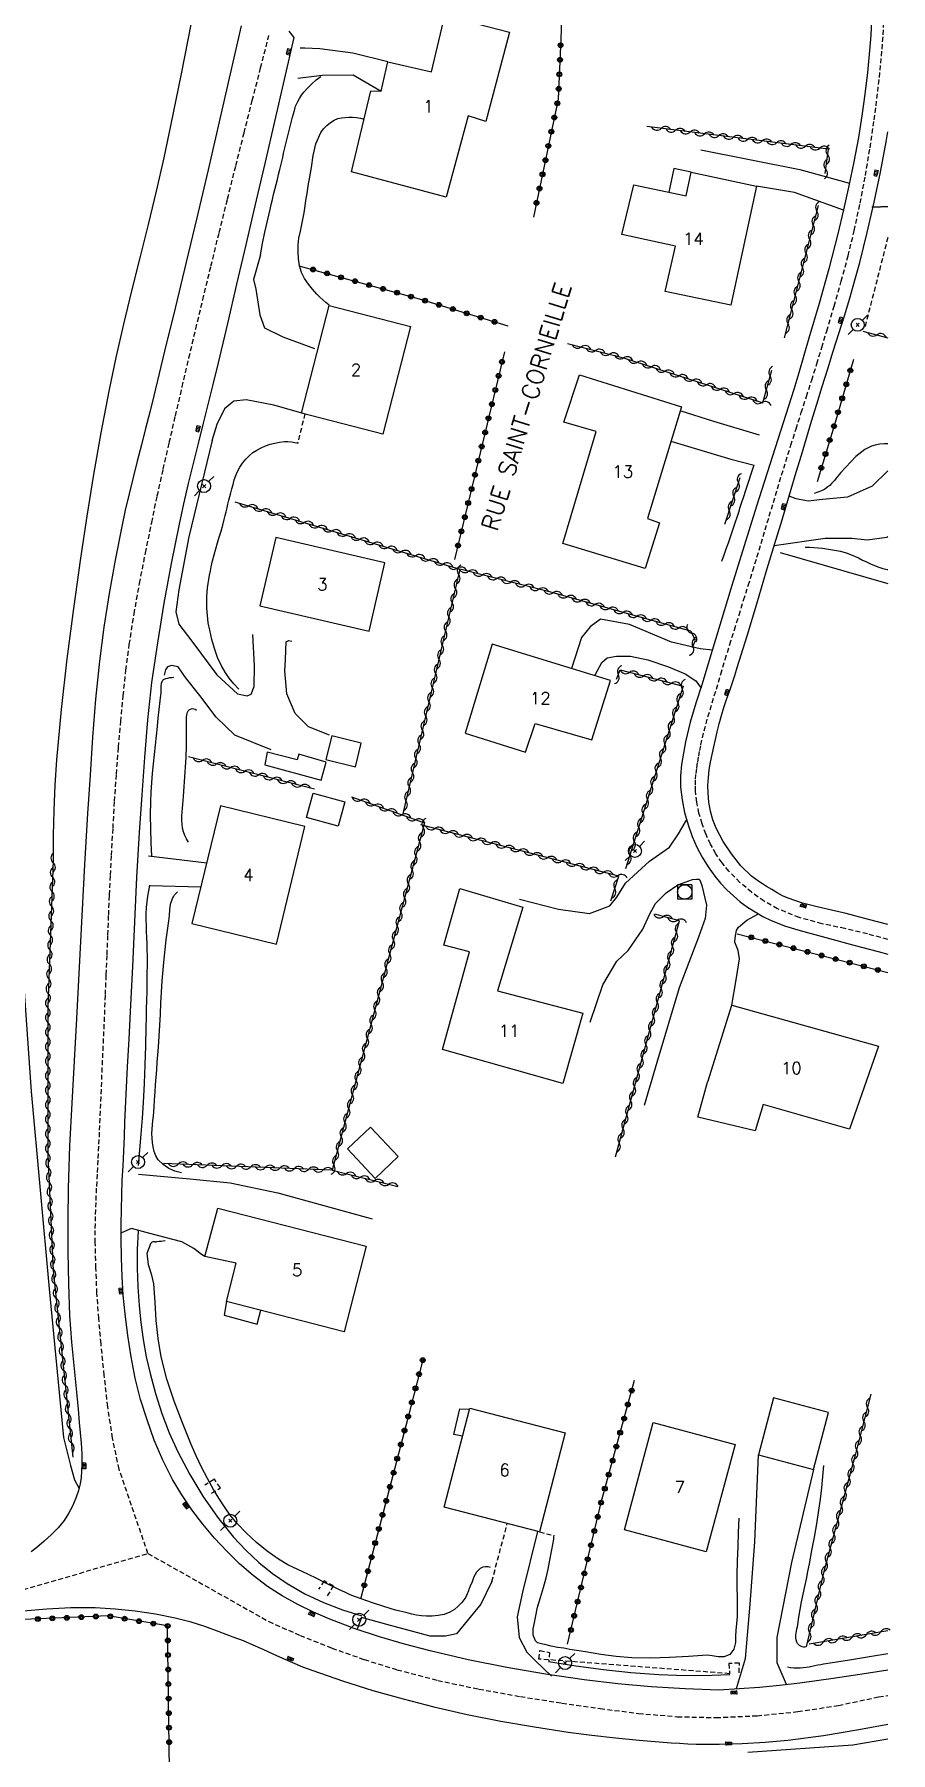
# Model space of a CAD drawing. Header units: millimetres. Extents: x 175000 to 176000, y 162999 to 164000.
# Drawn here: x 175911.9 to 176000.3, y 163711.5 to 163888.9 of the extents above; entities that cross this region are included whole.
import ezdxf
from ezdxf.enums import TextEntityAlignment as Align

# ---------------------------------------------------------------- set-up
doc = ezdxf.new("R2010")
doc.units = ezdxf.units.MM
doc.linetypes.add('DASHED', pattern=[0.75, 0.5, -0.25])
doc.layers.get('0').update_dxf_attribs({"linetype": 'CONTINUOUS'})
for name, color, linetype in [('W0001', 6, 'DASHED'), ('W0008', 7, 'CONTINUOUS'), ('W0014', 7, 'CONTINUOUS'), ('W0017', 7, 'CONTINUOUS'), ('W0071', 7, 'CONTINUOUS'), ('W0101', 7, 'CONTINUOUS'), ('W0104', 1, 'CONTINUOUS'), ('W0112', 1, 'DASHED'), ('W0211', 2, 'CONTINUOUS'), ('W0214', 2, 'CONTINUOUS'), ('W0310', 3, 'CONTINUOUS'), ('W0323', 7, 'CONTINUOUS'), ('W0330', 7, 'CONTINUOUS'), ('W0401', 7, 'CONTINUOUS'), ('W0420', 7, 'CONTINUOUS'), ('W0473', 7, 'CONTINUOUS'), ('W0989', 7, 'CONTINUOUS'), ('W0991', 7, 'CONTINUOUS')]:
    doc.layers.add(name, color=color, linetype=linetype)
doc.styles.get("Standard").update_dxf_attribs({"font": 'romans.shx', "width": 0.85})

# ---------------------------------------------------------------- blocks, each defined once
blk = doc.blocks.new('T401')
for p, q in [((-0.3, 0.3), (0, 0.3)), ((-0.3, -0.25), (-0.3, 0.3)), ((-0.3, 0.15), (0, 0.15)), ((-0.3, 0), (0, 0)), ((0, 0.3), (0, -0.25)), ((-0.3, -0.15), (0, -0.15)), ((-0.3, -0.25), (-0.3, -0.3)), ((-0.3, -0.3), (0, -0.3)), ((0, -0.3), (0, -0.25))]:
    blk.add_line(p, q)
blk = doc.blocks.new('T473')
for p, q in [((-0.166667, 0.166667), (0.166667, -0.166667)), ((-0.166667, -0.166667), (0.166667, 0.166667)), ((0.500001, 0.500001), (1.000002, 1.000002)), ((-1.000002, -1.000002), (-0.500001, -0.500001))]:
    blk.add_line(p, q)
blk.add_ellipse((0, 0), major_axis=(0.471405, 0.471405), ratio=1, start_param=5.4977871438, end_param=11.780972451)
blk = doc.blocks.new('T420')
for p, q in [((0.75, 0.75), (-0.75, 0.75)), ((-0.75, 0.75), (-0.75, -0.75)), ((0.75, 0.75), (0.75, -0.75)), ((0.75, -0.75), (-0.75, -0.75))]:
    blk.add_line(p, q)
blk.add_ellipse((0, 0), major_axis=(-0.53, 0.53), ratio=1, start_param=3.926991, end_param=10.210176)
blk = doc.blocks.new('t323o')
at = {"color": 0, "linetype": 'Continuous'}
for radius in [0.25, 0.15]:
    blk.add_circle((0, 0), radius, dxfattribs=at)
blk = doc.blocks.new('t310o')
at = {"color": 0, "linetype": 'Continuous'}
for centre, start, end in [((-0.5, 0.38), 216.8699, 323.1304), ((0.5, -0.37), 36.8699, 143.1303)]:
    blk.add_arc(centre, 0.625, start, end, dxfattribs=at)

msp = doc.modelspace()

# ---------------------------------------------------------------- linework, layer by layer
at = {"layer": 'W0001'}
for points in [[(176000, 163795.46), (175999.27, 163795.65), (175997.89, 163796.02), (175995.57, 163796.58), (175993.21, 163797.08), (175990.86, 163797.71), (175988.62, 163798.62), (175987.23, 163799.4), (175985.93, 163800.32), (175984.72, 163801.35), (175983.6, 163802.49), (175982.88, 163803.36), (175982.25, 163804.29), (175981.7, 163805.28), (175981.23, 163806.3), (175980.82, 163807.38), (175980.5, 163808.49), (175980.27, 163809.63), (175980.15, 163810.78), (175980.13, 163811.39), (175980.15, 163811.99), (175980.2, 163812.59), (175980.28, 163813.18), (175980.37, 163813.77), (175980.48, 163814.36), (175980.59, 163814.95), (175980.7, 163815.53), (175981.03, 163816.99), (175981.43, 163818.44), (175981.87, 163819.87), (175982.3, 163821.3), (175982.75, 163822.83), (175983.21, 163824.36), (175983.68, 163825.89), (175984.16, 163827.42), (175984.64, 163828.94), (175985.11, 163830.47), (175985.59, 163831.99), (175986.06, 163833.52), (175986.49, 163834.93), (175986.91, 163836.33), (175987.34, 163837.74), (175987.76, 163839.15), (175988.18, 163840.56), (175988.61, 163841.97), (175989.03, 163843.37), (175989.47, 163844.78), (175989.99, 163846.46), (175990.52, 163848.15), (175991.06, 163849.83), (175991.6, 163851.51), (175992.14, 163853.19), (175992.67, 163854.87), (175993.19, 163856.56), (175993.69, 163858.25), (175994.45, 163860.82), (175995.19, 163863.4), (175995.9, 163866), (175996.54, 163868.61), (175997.14, 163871.45), (175997.69, 163874.3), (175998.16, 163877.17), (175998.58, 163880.05), (175998.78, 163881.5), (175998.96, 163882.97), (175999.13, 163884.43), (175999.28, 163885.89), (175999.41, 163887.36), (175999.52, 163888.83), (175999.6, 163890.3)], [(175923.61, 163732.08), (175920.62, 163740.78), (175919.95, 163743.99), (175919.46, 163747.23), (175919.09, 163750.48), (175918.76, 163753.73), (175918.52, 163756.33), (175918.34, 163758.94), (175918.23, 163761.55), (175918.17, 163764.17), (175918.17, 163765.62), (175918.2, 163767.07), (175918.25, 163768.52), (175918.32, 163769.97), (175918.4, 163771.41), (175918.48, 163772.86), (175918.55, 163774.31), (175918.62, 163775.76), (175918.68, 163777.25), (175918.74, 163778.74), (175918.81, 163780.24), (175918.87, 163781.73), (175918.94, 163783.22), (175919, 163784.72), (175919.07, 163786.21), (175919.14, 163787.7), (175919.22, 163789.76), (175919.3, 163791.81), (175919.39, 163793.87), (175919.47, 163795.92), (175919.55, 163797.98), (175919.64, 163800.03), (175919.74, 163802.09), (175919.84, 163804.14), (175920, 163806.93), (175920.16, 163809.72), (175920.35, 163812.51), (175920.57, 163815.3), (175920.8, 163817.95), (175921.05, 163820.6), (175921.33, 163823.25), (175921.68, 163825.89), (175922.17, 163829.05), (175922.74, 163832.2), (175923.35, 163835.34), (175923.99, 163838.48), (175924.57, 163841.24), (175925.18, 163843.99), (175925.81, 163846.74), (175926.44, 163849.49), (175927.14, 163852.49), (175927.84, 163855.49), (175928.55, 163858.49), (175929.27, 163861.48), (175930.11, 163864.95), (175930.96, 163868.42), (175931.82, 163871.88), (175932.68, 163875.34), (175933.53, 163878.7), (175934.38, 163882.05), (175935.24, 163885.41), (175936.1, 163888.76)], [(175910.04, 163728.15), (175923.61, 163732.08)], [(175923.61, 163732.08), (175936.07, 163725.06), (175939.31, 163723.62), (175942.6, 163722.31), (175945.94, 163721.13), (175949.32, 163720.08), (175953.53, 163718.98), (175957.78, 163718.08), (175962.06, 163717.31), (175966.35, 163716.64), (175970.3, 163716.07), (175974.26, 163715.57), (175978.26, 163715.23), (175982.26, 163715.14), (175986.5, 163715.33), (175990.71, 163715.75), (175994.9, 163716.39), (175999.05, 163717.27), (176000, 163717.41)]]:
    msp.add_lwpolyline(points, dxfattribs=at)
at = {"layer": 'W0008'}
for points in [[(175933.22, 163889.77), (175932.09, 163884.81), (175930.96, 163879.85), (175929.81, 163874.9), (175928.64, 163869.95), (175927.55, 163865.35), (175926.44, 163860.75), (175925.32, 163856.16), (175924.2, 163851.56), (175923.79, 163849.88), (175923.36, 163848.19), (175922.93, 163846.51), (175922.49, 163844.83), (175922.07, 163843.15), (175921.66, 163841.46), (175921.27, 163839.77), (175920.9, 163838.08), (175920.22, 163834.62), (175919.6, 163831.15), (175919.06, 163827.68), (175918.59, 163824.18), (175918.18, 163820.26), (175917.88, 163816.33), (175917.63, 163812.4), (175917.38, 163808.47), (175917.06, 163803.18), (175916.78, 163797.89), (175916.51, 163792.6), (175916.24, 163787.31), (175916, 163782.93), (175915.74, 163778.55), (175915.52, 163774.17), (175915.38, 163769.78), (175915.34, 163766.5), (175915.34, 163763.21), (175915.4, 163759.92), (175915.52, 163756.64), (175915.61, 163755.26), (175915.72, 163753.88), (175915.84, 163752.5), (175915.98, 163751.12), (175916.13, 163749.75), (175916.27, 163748.37), (175916.4, 163746.99), (175916.52, 163745.61), (175916.61, 163744.53), (175916.71, 163743.45), (175916.78, 163742.37), (175916.79, 163741.28), (175916.76, 163740.6), (175916.71, 163739.92), (175916.61, 163739.25), (175916.45, 163738.59), (175916.17, 163737.77), (175915.82, 163736.97), (175915.41, 163736.21), (175914.94, 163735.48), (175914.32, 163734.71), (175913.62, 163734), (175912.89, 163733.35), (175912.14, 163732.71), (175911.55, 163732.25)], [(175998.3, 163890.41), (175998.24, 163888.8), (175998.12, 163887.2), (175997.91, 163884.94), (175997.64, 163882.7), (175997.32, 163880.46), (175996.96, 163878.23), (175996.5, 163875.72), (175995.98, 163873.23), (175995.42, 163870.75), (175994.83, 163868.28), (175993.9, 163864.68), (175992.9, 163861.09), (175991.86, 163857.51), (175990.8, 163853.94), (175990.28, 163852.21), (175989.74, 163850.49), (175989.19, 163848.77), (175988.64, 163847.05), (175988.08, 163845.33), (175987.53, 163843.61), (175986.98, 163841.89), (175986.44, 163840.17), (175985.17, 163836.08), (175983.91, 163832), (175982.67, 163827.9), (175981.43, 163823.81), (175980.82, 163821.83), (175980.19, 163819.86), (175979.6, 163817.87), (175979.12, 163815.85), (175978.9, 163814.7), (175978.71, 163813.53), (175978.6, 163812.35), (175978.61, 163811.17), (175978.75, 163809.86), (175979.01, 163808.57), (175979.37, 163807.3), (175979.81, 163806.07), (175980.28, 163804.99), (175980.83, 163803.94), (175981.45, 163802.94), (175982.14, 163801.99), (175982.73, 163801.26), (175983.37, 163800.59), (175984.05, 163799.95), (175984.77, 163799.35), (175985.52, 163798.8), (175986.3, 163798.29), (175987.11, 163797.82), (175987.95, 163797.42), (175989.42, 163796.84), (175990.94, 163796.38), (175992.47, 163795.98), (175993.99, 163795.57), (175996.48, 163794.87), (175998.99, 163794.2), (176000, 163793.94)], [(175982.55, 163717.98), (175979.07, 163718.1), (175975.58, 163718.31), (175972.11, 163718.62), (175968.64, 163719.03), (175964.64, 163719.61), (175960.65, 163720.3), (175956.68, 163721.1), (175952.75, 163722.03), (175950.11, 163722.72), (175947.5, 163723.48), (175944.91, 163724.33), (175942.37, 163725.31), (175940.71, 163726.03), (175939.07, 163726.82), (175937.48, 163727.69), (175935.95, 163728.67), (175934.47, 163729.79), (175933.07, 163731.01), (175931.75, 163732.3), (175930.49, 163733.66), (175929.28, 163735.09), (175928.14, 163736.57), (175927.09, 163738.12), (175926.13, 163739.73), (175925.13, 163741.72), (175924.26, 163743.77), (175923.51, 163745.86), (175922.85, 163747.98), (175922.29, 163750.16), (175921.86, 163752.36), (175921.52, 163754.58), (175921.24, 163756.8), (175921.06, 163758.74), (175920.94, 163760.67), (175920.87, 163762.61), (175920.84, 163764.55), (175920.84, 163766.06), (175920.86, 163767.57), (175920.91, 163769.08), (175920.96, 163770.59), (175921.03, 163772.09), (175921.1, 163773.6), (175921.17, 163775.11), (175921.23, 163776.61), (175921.36, 163779.47), (175921.51, 163782.32), (175921.66, 163785.18), (175921.81, 163788.03), (175922.03, 163792.65), (175922.24, 163797.27), (175922.47, 163801.89), (175922.75, 163806.5), (175923, 163810.37), (175923.27, 163814.24), (175923.59, 163818.11), (175924.02, 163821.96), (175924.61, 163826.08), (175925.29, 163830.17), (175926.05, 163834.25), (175926.87, 163838.33), (175927.32, 163840.42), (175927.8, 163842.51), (175928.3, 163844.59), (175928.82, 163846.66), (175929.34, 163848.74), (175929.87, 163850.82), (175930.39, 163852.89), (175930.89, 163854.97), (175931.85, 163859.03), (175932.8, 163863.08), (175933.75, 163867.14), (175934.69, 163871.19), (175935.7, 163875.53), (175936.71, 163879.87), (175937.72, 163884.22), (175938.72, 163888.56)], [(175985.93, 163801.98), (175984.84, 163803.07), (175983.86, 163804.28), (175983.01, 163805.57), (175982.29, 163806.94), (175981.94, 163807.81), (175981.69, 163808.71), (175981.52, 163809.63), (175981.44, 163810.55), (175981.43, 163811.36), (175981.48, 163812.16), (175981.57, 163812.96), (175981.7, 163813.76), (175981.85, 163814.54), (175982.02, 163815.32), (175982.2, 163816.1), (175982.38, 163816.87), (175982.59, 163817.72), (175982.83, 163818.56), (175983.08, 163819.39), (175983.36, 163820.22), (175983.64, 163821.04), (175983.92, 163821.87), (175984.19, 163822.69), (175984.46, 163823.52), (175985.46, 163826.81), (175986.46, 163830.1), (175987.45, 163833.39), (175988.45, 163836.68), (175988.98, 163838.43), (175989.5, 163840.18), (175990.03, 163841.93), (175990.55, 163843.69), (175991.08, 163845.44), (175991.61, 163847.19), (175992.13, 163848.94), (175992.66, 163850.69), (175993.22, 163852.52), (175993.79, 163854.35), (175994.37, 163856.17), (175994.95, 163858), (175995.52, 163859.82), (175996.07, 163861.66), (175996.6, 163863.5), (175997.1, 163865.34), (175997.87, 163868.44), (175998.58, 163871.54), (175999.23, 163874.66), (175999.82, 163877.79)], [(176000, 163796.99), (175997.99, 163797.51), (175995.7, 163798.12), (175994.2, 163798.48), (175992.69, 163798.82), (175991.18, 163799.21), (175989.71, 163799.71), (175989.12, 163799.97), (175988.56, 163800.27), (175988.01, 163800.6), (175987.46, 163800.93), (175987.07, 163801.18), (175986.68, 163801.43), (175986.3, 163801.7), (175985.93, 163801.98)], [(175910.71, 163726.16), (175913.18, 163726.36), (175915.66, 163726.5), (175918.14, 163726.49), (175920.22, 163726.38), (175922.3, 163726.17), (175924.37, 163725.86), (175926.41, 163725.45), (175927.94, 163725.06), (175929.43, 163724.58), (175930.91, 163724.04), (175932.38, 163723.49), (175933.42, 163723.08), (175934.45, 163722.65), (175935.48, 163722.19), (175936.49, 163721.73), (175937.51, 163721.27), (175938.54, 163720.82), (175939.57, 163720.39), (175940.62, 163720), (175943.7, 163718.93), (175946.82, 163717.95), (175949.95, 163717.06), (175953.11, 163716.24), (175956.56, 163715.46), (175960.03, 163714.78), (175963.52, 163714.18), (175967.01, 163713.64), (175969.45, 163713.32), (175971.89, 163713.05), (175974.34, 163712.82), (175976.79, 163712.61), (175977.64, 163712.55), (175978.49, 163712.49), (175979.35, 163712.44), (175980.2, 163712.4)], [(176000, 163720.05), (175997.8, 163719.69), (175994.36, 163719.16), (175990.91, 163718.7), (175988.83, 163718.46), (175986.74, 163718.26), (175984.65, 163718.1), (175982.55, 163717.98)], [(175980.2, 163712.4), (175982.58, 163712.4), (175984.95, 163712.47), (175987.32, 163712.61), (175989.68, 163712.82), (175993.35, 163713.29), (175997, 163713.9), (176000, 163714.46)]]:
    msp.add_lwpolyline(points, dxfattribs=at)
at = {"layer": 'W0014'}
for points in [[(175999.82, 163877.79), (176000, 163878.8)], [(176000, 163871.09), (175999.87, 163871.09), (175999.69, 163871.09), (175999.63, 163871.09), (175999.57, 163871.09), (175999.51, 163871.08), (175999.45, 163871.08), (175999.39, 163871.07), (175999.34, 163871.06), (175999.28, 163871.06), (175999.22, 163871.05), (175999, 163871.04), (175998.78, 163871.04), (175998.56, 163871.03), (175998.34, 163871.03)], [(175986.18, 163844.42), (175985.9, 163843.57), (175985.62, 163842.73), (175985.34, 163841.89), (175985.07, 163841.05), (175984.9, 163840.54), (175984.73, 163840.04), (175984.57, 163839.53), (175984.4, 163839.02), (175984.24, 163838.51), (175984.07, 163838), (175983.9, 163837.5), (175983.73, 163836.99), (175983.51, 163836.36), (175983.29, 163835.73), (175983.06, 163835.11), (175982.83, 163834.48)]]:
    msp.add_lwpolyline(points, dxfattribs=at)
at = {"layer": 'W0017'}
for points in [[(175939.08, 163884.35), (175941.58, 163884.66), (175944.8, 163884.7), (175947.67, 163883.01), (175948.37, 163886.04), (175944.77, 163886.93), (175941.36, 163887.39), (175939.81, 163887.45), (175939.33, 163887.44)], [(175980.7, 163876.95), (175990.91, 163874.91), (175996.05, 163873.53)], [(175995.43, 163870.73), (175990.37, 163872.54), (175986.43, 163873.2)], [(175935.22, 163866.12), (175934.52, 163863.56), (175934.75, 163862.57), (175935.17, 163859.94), (175935.64, 163858.6), (175937.52, 163857.64), (175940.81, 163856.46)], [(175939.63, 163849.74), (175936.59, 163850.6), (175933.75, 163851.16), (175932.48, 163851.01), (175931.52, 163850.24), (175930.72, 163848.59), (175930.2, 163846.93)], [(175986.75, 163847.5), (175982.05, 163848.9), (175978.56, 163850.03)], [(175930.23, 163846.94), (175927.82, 163837.02), (175926.8, 163831.55), (175926.49, 163829.27), (175926.81, 163827.99), (175928.15, 163826.25), (175930.71, 163822.76), (175932.86, 163820.8), (175933.85, 163820.61), (175934.25, 163820.76), (175934.56, 163821.55), (175934.59, 163823.71), (175934.44, 163826.94)], [(175977.61, 163846.88), (175983.78, 163845.03), (175986.2, 163844.4)], [(176000, 163843.81), (175998.4, 163842.24), (175995.82, 163841.11), (175993.26, 163840.85), (175991.78, 163840.69), (175990.53, 163840.93), (175989.81, 163841.22)], [(175988.28, 163836.11), (175993.52, 163836.87), (175996.29, 163836.87), (175997.87, 163836.69), (175999.89, 163836.98), (176000, 163837.03)], [(175981.89, 163825.3), (175980.64, 163825.44), (175977.65, 163826.15), (175973.34, 163827.95), (175970.35, 163828.51), (175969.25, 163827.73), (175968.36, 163826.63), (175967.35, 163823.43)], [(175942.35, 163816.53), (175940.17, 163817.39), (175938.79, 163818.77), (175937.94, 163820.81), (175937.73, 163823.18), (175937.81, 163824.31), (175937.83, 163825.31), (175937.86, 163826.18), (175938.16, 163826.32), (175938.45, 163826.25)], [(175936.33, 163815.04), (175932.59, 163816.55), (175930.65, 163818.39), (175928.95, 163820.64), (175927.49, 163822.48), (175926.72, 163823.58), (175926.04, 163823.73), (175925.64, 163823.58), (175925.41, 163823.29), (175925.28, 163822.74)], [(175969.74, 163822.69), (175970.46, 163824.03), (175971.03, 163824.53), (175972, 163824.68), (175973.43, 163824.71), (175975.21, 163824.3), (175977.34, 163823.59), (175979.07, 163822.88), (175980.18, 163822.16), (175980.71, 163821.38)], [(175869.73, 163808.09), (175881.51, 163807.66), (175881.9, 163816.95), (175902.07, 163818.03), (175909.41, 163804.97), (175910.35, 163802.1), (175910.4, 163796.02), (175911.54, 163779.75), (175913.41, 163759.39), (175914.89, 163744.06), (175915.61, 163741.15), (175916.01, 163739.67), (175916.5, 163738.79)], [(175961.97, 163799.61), (175965.99, 163798.58), (175969.19, 163798.15), (175971.29, 163798.94), (175972.02, 163799.82), (175972.92, 163801.27), (175975.39, 163803.52), (175977.47, 163804.99), (175978.38, 163806.37), (175979.2, 163807.77)], [(175923.65, 163804.1), (175929.67, 163803.35)], [(175923.8, 163801.04), (175929.07, 163800.88)], [(175969.27, 163786.93), (175970.58, 163790.77), (175972.01, 163793.21), (175973.19, 163794.31), (175974.72, 163796.52), (175975.44, 163798.1), (175976.01, 163799.16), (175977.1, 163800.27), (175978.32, 163801.08), (175979.82, 163801.66), (175980.24, 163801.68), (175980.49, 163801.69), (175980.58, 163801.62), (175980.81, 163801.04), (175981.28, 163798.98), (175981.14, 163797.61), (175980.46, 163795.7), (175978.45, 163790.45), (175976.14, 163782.76), (175974.85, 163778.33)], [(175983.89, 163788.67), (175984.33, 163791.29), (175984.68, 163793.44), (175984.55, 163794.31), (175984.22, 163795.18), (175984.23, 163795.62), (175984.36, 163796.38), (175984.58, 163796.74), (175985.44, 163797.44), (175986.57, 163798.07)], [(175922.62, 163771.22), (175927.94, 163770.75), (175932.09, 163770.35), (175937.03, 163769.3), (175943.76, 163767.43), (175946.77, 163766.61)], [(175929.48, 163762.74), (175929.13, 163762.94), (175928.33, 163763.55), (175927.12, 163764.23), (175923.8, 163765.11), (175921.9, 163765.63), (175920.86, 163765.17)], [(175984.38, 163718.14), (175985.31, 163721.25), (175985.8, 163726.86), (175986.26, 163733.27), (175986.63, 163742.25)], [(175992.32, 163740.74), (175990.07, 163731.14), (175988.53, 163723.41), (175988.55, 163720.84), (175989.51, 163718.58)], [(175963.83, 163734.36), (175962.28, 163728.07), (175961.74, 163725.53), (175961.95, 163723.42), (175962.72, 163721.89), (175963.57, 163721.02), (175965.28, 163719.4)], [(175959.12, 163729.2), (175957.97, 163726.85), (175955.48, 163723.79), (175954.34, 163723.55), (175952.74, 163723.55)], [(175952.73, 163723.54), (175948.28, 163724.74), (175945.64, 163725.47), (175945.22, 163724.27)]]:
    msp.add_lwpolyline(points, dxfattribs=at)
at = {"layer": 'W0071'}
msp.add_lwpolyline([(175938.72, 163888.55), (175938.17, 163889.22)], dxfattribs=at)
at = {"layer": 'W0101'}
for points in [[(175944.64, 163874.67), (175946.63, 163883.06), (175947.67, 163883.01), (175948.37, 163886.04), (175952.9, 163885.02), (175954.25, 163890.83), (175960.94, 163889.09), (175958.48, 163879.87), (175956.67, 163880.47), (175954.39, 163872.06)], [(175986.43, 163873.2), (175983.8, 163860.91), (175977.02, 163862.32), (175978.08, 163867.03), (175972.52, 163868.22), (175973.77, 163873.35), (175979.17, 163872.2), (175979.71, 163874.64)], [(175950.72, 163858.72), (175947.85, 163847.62), (175939.45, 163849.79), (175942.32, 163860.89)], [(175978.68, 163850.42), (175975.18, 163838.9), (175976.42, 163838.47), (175974.93, 163833.73), (175966.43, 163836.32), (175969.87, 163847.87), (175966.55, 163848.86), (175968.15, 163853.74)], [(175935.17, 163829.9), (175946.43, 163827.29), (175948.06, 163834.32), (175936.8, 163836.93)], [(175971.36, 163822.2), (175959.14, 163825.95), (175956.37, 163816.76), (175962.6, 163814.77), (175963.58, 163817.75), (175969.43, 163816.05)], [(175931.09, 163809.24), (175928.15, 163797.09), (175936.87, 163794.98), (175939.81, 163807.13)], [(175962.3, 163798.78), (175959.7, 163790.15), (175968.52, 163787.85), (175966.44, 163780.57), (175954.03, 163784.08), (175956.82, 163794.17), (175954.16, 163794.87), (175955.82, 163800.73)], [(175983.89, 163788.67), (175999.03, 163784.44), (175996.04, 163775.89), (175987.14, 163778.41), (175986.3, 163775.69), (175980.4, 163777.12), (175981.39, 163780.74), (175981.4, 163780.75)], [(175943.85, 163754.95), (175931.73, 163758.1), (175932.71, 163762.04), (175929.48, 163762.74), (175930.82, 163767.73), (175946.13, 163763.79)], [(175954.2, 163736.85), (175956.84, 163747.08), (175966.67, 163744.54), (175964.02, 163734.31)], [(175972.8, 163734.53), (175975.78, 163745.59), (175984.24, 163743.31), (175981.26, 163732.25)]]:
    msp.add_lwpolyline(points, close=True, dxfattribs=at)
at = {"layer": 'W0104'}
for points in [[(175979.7, 163874.64), (175977.9, 163875.02), (175977.39, 163872.58)], [(175931.73, 163758.1), (175931.46, 163756.67), (175934.88, 163755.76), (175935.25, 163757.18)], [(175956.09, 163744.17), (175955.18, 163744.35), (175955.81, 163747), (175956.81, 163746.96)]]:
    msp.add_lwpolyline(points, dxfattribs=at)
for points in [[(175935.68, 163813.48), (175941.48, 163811.89), (175942.02, 163813.77), (175939.18, 163814.58), (175939, 163813.99), (175935.93, 163814.8)], [(175941.97, 163814.04), (175945.02, 163813.28), (175945.63, 163815.71), (175942.58, 163816.47)], [(175940.68, 163810.57), (175943.94, 163809.67), (175943.24, 163807.16), (175939.98, 163808.06)], [(175949.45, 163773.04), (175946.6, 163776.08), (175944.2, 163773.83), (175947.05, 163770.79)], [(175986.63, 163742.25), (175992.32, 163740.74), (175993.89, 163746.64), (175988.2, 163748.15)]]:
    msp.add_lwpolyline(points, close=True, dxfattribs=at)
at = {"layer": 'W0112'}
for points in [[(176000, 163867.91), (175997.64, 163858.67)], [(175939.81, 163849.7), (175939.06, 163846.68)], [(175930.18, 163738.29), (175931.08, 163738.84), (175930.47, 163739.74), (175929.48, 163739.13)], [(175959.12, 163729.2), (175960.71, 163735.16)], [(175964.02, 163734.31), (175965.48, 163733.93)], [(175942.14, 163727.7), (175942.78, 163728.73), (175941.8, 163729.24), (175941.23, 163728.39)], [(175984.65, 163719.77), (175984.68, 163720.77), (175983.6, 163720.71), (175983.66, 163719.67), (175963.97, 163721.18), (175964.07, 163722.07), (175965.07, 163721.86), (175964.99, 163720.86)]]:
    msp.add_lwpolyline(points, dxfattribs=at)
at = {"layer": 'W0211'}
for points in [[(175928.07, 163890.05), (175927.02, 163884.81), (175925.97, 163879.6), (175925.25, 163876.14), (175924.47, 163872.69), (175923.64, 163869.25), (175922.78, 163865.82), (175921.92, 163862.39), (175921.08, 163858.96), (175920.29, 163855.51), (175919.56, 163852.05), (175918.73, 163847.76), (175917.98, 163843.46), (175917.29, 163839.14), (175916.64, 163834.82), (175915.91, 163829.62), (175915.23, 163824.42), (175914.63, 163819.2), (175914.16, 163813.98), (175913.99, 163811.39), (175913.88, 163808.79), (175913.82, 163806.2), (175913.82, 163803.6)], [(175942.32, 163860.92), (175941.98, 163861.19), (175941.66, 163861.47), (175941.35, 163861.76), (175941.06, 163862.07), (175940.61, 163862.58), (175940.17, 163863.1), (175939.77, 163863.66), (175939.46, 163864.28), (175939.25, 163864.98), (175939.15, 163865.7), (175939.12, 163866.42), (175939.13, 163867.14), (175939.2, 163867.85), (175939.34, 163868.55), (175939.5, 163869.25), (175939.64, 163869.94), (175939.73, 163870.44), (175939.8, 163870.94), (175939.88, 163871.45), (175939.95, 163871.95), (175940.03, 163872.45), (175940.11, 163872.95), (175940.2, 163873.45), (175940.29, 163873.95), (175940.49, 163875.14), (175940.66, 163876.36), (175940.95, 163877.58), (175941.45, 163878.73), (175941.73, 163879.12), (175942.06, 163879.48), (175942.44, 163879.78), (175942.85, 163880.03), (175943.21, 163880.18), (175943.58, 163880.27), (175943.96, 163880.31), (175944.34, 163880.34), (175944.74, 163880.33), (175945.15, 163880.3), (175945.54, 163880.23), (175945.93, 163880.12)], [(175932.99, 163821.28), (175932.47, 163821.83), (175932, 163822.41), (175931.58, 163823.03), (175931.21, 163823.69), (175930.8, 163824.57), (175930.47, 163825.49), (175930.21, 163826.42), (175929.98, 163827.37), (175929.84, 163828.12), (175929.74, 163828.88), (175929.68, 163829.64), (175929.67, 163830.4), (175929.68, 163830.85), (175929.71, 163831.29), (175929.76, 163831.74), (175929.82, 163832.18), (175929.89, 163832.62), (175929.97, 163833.05), (175930.05, 163833.49), (175930.14, 163833.92), (175930.28, 163834.54), (175930.43, 163835.16), (175930.6, 163835.77), (175930.78, 163836.38), (175930.97, 163836.98), (175931.15, 163837.59), (175931.33, 163838.2), (175931.49, 163838.81), (175931.59, 163839.2), (175931.69, 163839.6), (175931.78, 163839.99), (175931.87, 163840.39), (175931.97, 163840.78), (175932.06, 163841.17), (175932.16, 163841.57), (175932.27, 163841.96), (175932.4, 163842.42), (175932.52, 163842.88), (175932.67, 163843.33), (175932.86, 163843.77), (175933.1, 163844.21), (175933.38, 163844.63), (175933.7, 163845.03), (175934.05, 163845.39), (175934.44, 163845.7), (175934.86, 163845.97), (175935.29, 163846.19), (175935.74, 163846.39), (175936.22, 163846.56), (175936.71, 163846.69), (175937.2, 163846.78), (175937.71, 163846.84), (175938.06, 163846.84), (175938.42, 163846.82), (175938.77, 163846.76), (175939.11, 163846.68)], [(176000, 163846.6), (175999.65, 163846.61), (175999.18, 163846.57), (175998.71, 163846.48), (175998.33, 163846.36), (175997.97, 163846.2), (175997.63, 163846.01), (175997.31, 163845.79), (175996.71, 163845.31), (175996.18, 163844.76), (175995.67, 163844.19), (175995.16, 163843.64), (175994.99, 163843.45), (175994.83, 163843.26), (175994.68, 163843.07), (175994.52, 163842.87), (175994.36, 163842.68), (175994.19, 163842.5), (175994.01, 163842.32), (175993.81, 163842.16), (175993.49, 163841.94), (175993.14, 163841.76), (175992.78, 163841.61), (175992.41, 163841.49)], [(175991.47, 163835.95), (175991.92, 163835.94), (175992.36, 163835.92), (175992.81, 163835.89), (175993.26, 163835.84), (175993.87, 163835.75), (175994.49, 163835.65), (175995.1, 163835.52), (175995.7, 163835.36), (175996.13, 163835.2), (175996.55, 163835.02), (175996.97, 163834.83), (175997.38, 163834.62), (175997.79, 163834.42), (175998.2, 163834.22), (175998.62, 163834.04), (175999.06, 163833.89), (175999.49, 163833.76), (175999.94, 163833.65), (176000, 163833.64)], [(175927.79, 163805.49), (175927.58, 163805.83), (175927.41, 163806.18), (175927.28, 163806.55), (175927.19, 163806.93), (175927.13, 163807.34), (175927.11, 163807.76), (175927.11, 163808.17), (175927.13, 163808.59), (175927.17, 163809), (175927.21, 163809.4), (175927.25, 163809.81), (175927.27, 163810.22), (175927.3, 163810.73), (175927.33, 163811.23), (175927.37, 163811.74), (175927.41, 163812.24), (175927.45, 163812.75), (175927.49, 163813.25), (175927.52, 163813.76), (175927.55, 163814.27), (175927.56, 163814.65), (175927.57, 163815.03), (175927.58, 163815.42), (175927.58, 163815.8), (175927.58, 163816.18), (175927.59, 163816.57), (175927.59, 163816.95), (175927.6, 163817.33), (175927.59, 163817.69), (175927.57, 163818.05), (175927.58, 163818.42), (175927.65, 163818.78), (175927.7, 163818.91), (175927.77, 163819.04), (175927.87, 163819.16), (175928, 163819.24), (175928.16, 163819.28), (175928.33, 163819.27), (175928.49, 163819.21), (175928.63, 163819.12)], [(175927.07, 163771.36), (175926.39, 163771.53), (175925.75, 163771.81), (175925.17, 163772.21), (175924.67, 163772.71), (175924.41, 163773.12), (175924.25, 163773.57), (175924.15, 163774.04), (175924.08, 163774.49), (175924.03, 163774.95), (175924.02, 163775.41), (175924.04, 163775.87), (175924.07, 163776.32), (175924.12, 163776.77), (175924.17, 163777.22), (175924.21, 163777.68), (175924.24, 163778.13), (175924.29, 163778.9), (175924.34, 163779.68), (175924.4, 163780.45), (175924.45, 163781.23), (175924.51, 163782), (175924.57, 163782.78), (175924.63, 163783.55), (175924.68, 163784.33), (175924.75, 163785.47), (175924.82, 163786.61), (175924.89, 163787.75), (175924.95, 163788.89), (175925.02, 163790.03), (175925.09, 163791.17), (175925.18, 163792.31), (175925.28, 163793.45), (175925.38, 163794.43), (175925.49, 163795.41), (175925.62, 163796.39), (175925.76, 163797.36), (175925.82, 163797.94), (175925.87, 163798.52), (175925.95, 163799.11), (175926.13, 163799.67), (175926.23, 163799.87), (175926.34, 163800.05), (175926.48, 163800.21), (175926.64, 163800.36)], [(175958.99, 163730.64), (175958.72, 163730.71), (175958.44, 163730.71), (175958.17, 163730.66), (175957.92, 163730.53), (175957.52, 163730.15), (175957.26, 163729.66), (175957.07, 163729.15), (175956.88, 163728.69), (175956.81, 163728.54), (175956.75, 163728.38), (175956.69, 163728.22), (175956.63, 163728.06), (175956.57, 163727.9), (175956.51, 163727.74), (175956.43, 163727.58), (175956.33, 163727.44), (175956.01, 163727.02), (175955.65, 163726.63), (175955.25, 163726.29), (175954.79, 163726.01), (175954.2, 163725.79), (175953.58, 163725.67), (175952.96, 163725.62), (175952.35, 163725.61), (175951.85, 163725.64), (175951.35, 163725.72), (175950.86, 163725.82), (175950.38, 163725.94), (175949.17, 163726.24), (175947.97, 163726.59), (175946.79, 163726.97), (175945.61, 163727.38), (175945.05, 163727.59), (175944.5, 163727.82), (175943.95, 163728.07), (175943.4, 163728.32), (175942.82, 163728.59), (175942.26, 163728.87), (175941.69, 163729.16), (175941.12, 163729.45), (175940.11, 163729.94), (175939.08, 163730.41), (175938.06, 163730.92), (175937.09, 163731.5), (175935.93, 163732.33), (175934.82, 163733.22), (175933.77, 163734.18), (175932.78, 163735.21), (175932.11, 163736.03), (175931.5, 163736.89), (175930.93, 163737.78), (175930.39, 163738.68), (175929.75, 163739.82), (175929.15, 163740.97), (175928.59, 163742.15), (175928.06, 163743.34), (175927.16, 163745.55), (175926.31, 163747.79), (175925.57, 163750.07), (175924.97, 163752.39), (175924.65, 163754.25), (175924.47, 163756.14), (175924.36, 163758.02), (175924.23, 163759.9), (175924.01, 163760.8), (175923.65, 163761.86), (175923.53, 163763.06), (175923.95, 163764.15), (175924.01, 163764.21), (175924.09, 163764.25), (175924.17, 163764.27), (175924.25, 163764.27), (175924.32, 163764.27), (175924.39, 163764.26), (175924.46, 163764.26), (175924.53, 163764.27), (175924.75, 163764.3), (175924.96, 163764.33), (175925.18, 163764.35), (175925.4, 163764.38)], [(175991.57, 163722.44), (175991.43, 163722.42), (175991.29, 163722.42), (175991.15, 163722.45), (175991.02, 163722.51), (175990.89, 163722.58), (175990.77, 163722.68), (175990.67, 163722.8), (175990.6, 163722.94), (175990.53, 163723.16), (175990.51, 163723.39), (175990.51, 163723.63), (175990.54, 163723.86), (175990.58, 163724.07), (175990.62, 163724.29), (175990.67, 163724.51), (175990.7, 163724.73), (175990.81, 163725.52), (175990.94, 163726.31), (175991.09, 163727.09), (175991.26, 163727.87), (175991.42, 163728.66), (175991.59, 163729.44), (175991.75, 163730.22), (175991.9, 163731), (175992.16, 163732.38), (175992.42, 163733.77), (175992.66, 163735.15), (175992.88, 163736.54), (175993.04, 163737.7), (175993.18, 163738.85), (175993.3, 163740.01), (175993.41, 163741.16)], [(175984.62, 163735.72), (175984.56, 163734.25), (175984.51, 163732.79), (175984.46, 163731.32), (175984.42, 163729.85), (175984.41, 163729.13), (175984.41, 163728.42), (175984.43, 163727.7), (175984.44, 163726.99), (175984.45, 163726.27), (175984.43, 163725.56), (175984.39, 163724.84), (175984.32, 163724.12), (175984.28, 163723.54), (175984.26, 163722.89), (175984.09, 163722.21), (175983.68, 163721.66), (175983.11, 163721.41), (175982.47, 163721.4), (175981.88, 163721.51), (175981.36, 163721.57), (175979.42, 163721.46), (175977.47, 163721.34), (175975.52, 163721.26), (175973.56, 163721.29), (175971.95, 163721.43), (175970.36, 163721.65), (175968.77, 163721.91), (175967.18, 163722.18), (175966.53, 163722.29), (175965.88, 163722.39), (175965.24, 163722.52), (175964.6, 163722.68), (175964.37, 163722.73), (175964.1, 163722.77), (175963.84, 163722.87), (175963.63, 163723.05), (175963.39, 163723.66), (175963.39, 163724.31), (175963.51, 163724.92), (175963.62, 163725.47), (175963.82, 163726.52), (175964.13, 163727.54), (175964.45, 163728.56), (175964.73, 163729.58), (175964.93, 163730.47), (175965.1, 163731.38), (175965.27, 163732.28), (175965.43, 163733.18), (175965.47, 163733.38), (175965.5, 163733.57), (175965.53, 163733.77), (175965.56, 163733.97)]]:
    msp.add_lwpolyline(points, dxfattribs=at)
at = {"layer": 'W0214'}
for points in [[(175935.22, 163866.12), (175935.45, 163867.3), (175935.69, 163868.47), (175935.95, 163869.64), (175936.21, 163870.81), (175936.33, 163871.33), (175936.45, 163871.84), (175936.58, 163872.35), (175936.71, 163872.87), (175936.84, 163873.38), (175936.97, 163873.9), (175937.1, 163874.41), (175937.22, 163874.92), (175937.32, 163875.34), (175937.42, 163875.76), (175937.52, 163876.18), (175937.61, 163876.6), (175937.71, 163877.01), (175937.81, 163877.43), (175937.91, 163877.85), (175938.01, 163878.27), (175938.18, 163878.96), (175938.36, 163879.65), (175938.54, 163880.33), (175938.73, 163881.02), (175938.77, 163881.16), (175938.8, 163881.31), (175938.84, 163881.45), (175938.9, 163881.59), (175939.07, 163881.94), (175939.26, 163882.27), (175939.47, 163882.59), (175939.71, 163882.9), (175940.1, 163883.35), (175940.53, 163883.77), (175940.99, 163884.17), (175941.46, 163884.53)], [(175924.02, 163804.05), (175923.93, 163805.46), (175923.89, 163806.87), (175923.88, 163808.28), (175923.91, 163809.7), (175923.95, 163810.67), (175924.02, 163811.64), (175924.09, 163812.6), (175924.18, 163813.57), (175924.28, 163814.54), (175924.38, 163815.5), (175924.48, 163816.47), (175924.58, 163817.43), (175924.67, 163818.31), (175924.76, 163819.19), (175924.87, 163820.07), (175924.97, 163820.95), (175924.98, 163821.25), (175924.97, 163821.58), (175925.01, 163821.91), (175925.14, 163822.21), (175925.2, 163822.28), (175925.28, 163822.32), (175925.37, 163822.36), (175925.45, 163822.38), (175925.65, 163822.44), (175925.85, 163822.49), (175926.06, 163822.51), (175926.27, 163822.52)], [(175922.62, 163772.13), (175922.78, 163773.75), (175922.92, 163775.37), (175923.05, 163777), (175923.15, 163778.62), (175923.25, 163780.58), (175923.32, 163782.53), (175923.37, 163784.48), (175923.42, 163786.43), (175923.45, 163787.35), (175923.47, 163788.26), (175923.49, 163789.18), (175923.51, 163790.1), (175923.53, 163791.01), (175923.54, 163791.93), (175923.55, 163792.84), (175923.55, 163793.76), (175923.54, 163794.38), (175923.52, 163795.01), (175923.49, 163795.64), (175923.46, 163796.26), (175923.44, 163796.89), (175923.43, 163797.52), (175923.43, 163798.14), (175923.46, 163798.77), (175923.51, 163799.35), (175923.58, 163799.92), (175923.68, 163800.48), (175923.8, 163801.05)], [(175922.58, 163765.39), (175922.5, 163763.47), (175922.49, 163761.54), (175922.55, 163759.61), (175922.69, 163757.69), (175922.87, 163755.92), (175923.11, 163754.15), (175923.42, 163752.39), (175923.82, 163750.65), (175924.39, 163748.58), (175925.05, 163746.54), (175925.81, 163744.52), (175926.7, 163742.56), (175927.93, 163740.24), (175929.28, 163737.98), (175930.78, 163735.81), (175932.44, 163733.76), (175933.7, 163732.41), (175935.04, 163731.16), (175936.47, 163730.01), (175937.99, 163728.97), (175939.82, 163727.92), (175941.72, 163727.01), (175943.68, 163726.25), (175945.69, 163725.64)], [(175964.95, 163720.94), (175967.78, 163720.47), (175970.63, 163720.09), (175973.48, 163719.8), (175976.34, 163719.59), (175978.18, 163719.51), (175980.02, 163719.49), (175981.86, 163719.52), (175983.69, 163719.6)], [(175989.63, 163720.37), (175989.96, 163720.32), (175990.29, 163720.29), (175990.62, 163720.28), (175990.95, 163720.29), (175991.26, 163720.31), (175991.57, 163720.35), (175991.87, 163720.39), (175992.17, 163720.45), (175992.47, 163720.51), (175992.77, 163720.57), (175993.07, 163720.63), (175993.37, 163720.68), (175995.84, 163721.08), (175998.31, 163721.47), (176000, 163721.74)]]:
    msp.add_lwpolyline(points, dxfattribs=at)
at = {"layer": 'W0310'}
for points in [[(175993.52, 163874.5), (175993.88, 163877.02), (175975.11, 163879.35)], [(175989.33, 163857.54), (175992.83, 163871.22)], [(175997.42, 163858.25), (176000, 163857.56)], [(175966.91, 163856.98), (175972.72, 163855.5), (175987.09, 163850.83), (175988.01, 163854.2)], [(175983.17, 163838.31), (175984.75, 163843.15)], [(175932.56, 163840.64), (175955.82, 163833.69)], [(175979.83, 163825.59), (175980.14, 163826.36), (175979.67, 163827.28), (175973.43, 163829.01), (175965.21, 163831.3), (175955.82, 163833.69), (175949.9, 163808.29)], [(175971.98, 163822.33), (175972.37, 163823.27), (175978.86, 163821.6), (175972.92, 163802.73)], [(175940.81, 163810.96), (175927.79, 163814.32)], [(175944.63, 163810.18), (175952.16, 163807.48), (175942.64, 163771.64), (175925.22, 163772.33)], [(175971.4, 163799.44), (175972.24, 163802), (175951.79, 163807.29)], [(175913.82, 163803.6), (175913.26, 163788.52), (175913.26, 163773.24), (175913.81, 163761.3), (175915.84, 163742.01)], [(175971.87, 163773.01), (175978.5, 163797.36), (175975.93, 163798.05)], [(175942.64, 163771.64), (175949.42, 163769.94)], [(175998.26, 163748.51), (175996.66, 163742.35), (175993.39, 163730.23), (175991.58, 163722.44)], [(176000, 163724.1), (175991.87, 163722.7)]]:
    msp.add_lwpolyline(points, dxfattribs=at)
at = {"layer": 'W0323'}
for points in [[(175966.69, 163900.98), (175966.24, 163888.43), (175965.97, 163882.2), (175963.41, 163870.02)], [(175939.2, 163864.99), (175951.6, 163861.58), (175960.76, 163858.79)], [(175960.41, 163856.1), (175955.27, 163834.66)], [(175996.46, 163855.3), (175994.55, 163848.81), (175992.7, 163842.69)], [(175984.44, 163796.05), (176000, 163792.04)], [(175951.99, 163752.07), (175950.43, 163746.04), (175945.56, 163727.35)], [(175966.93, 163722.72), (175970.43, 163737.47), (175973.86, 163749.97)], [(175926.05, 163696.01), (175925.8, 163712.15), (175925.64, 163724.6), (175919.51, 163725.63), (175909.16, 163725.18), (175897.34, 163724.14), (175878.06, 163722.65), (175852.4, 163719.72), (175837.7, 163718.4), (175823.08, 163716.87), (175825.23, 163698.46), (175826.61, 163689.67)]]:
    msp.add_lwpolyline(points, dxfattribs=at)
at = {"layer": 'W0330'}
for points in [[(175988.87, 163835.38), (176000, 163832.19)], [(175985.53, 163711.57), (175996.38, 163712.32), (176000, 163712.96)]]:
    msp.add_lwpolyline(points, dxfattribs=at)

# ---------------------------------------------------------------- block references
at = {"layer": 'W0310'}
for p, rotation in [((175976.6, 163879.17), 172.9287779835654), ((175978.09, 163878.98), 172.9287779835654), ((175979.58, 163878.8), 172.9287779835654), ((175981.06, 163878.61), 172.9287779835654), ((175982.55, 163878.43), 172.9287779835654), ((175984.04, 163878.24), 172.9287779835654), ((175985.53, 163878.06), 172.9287779835654), ((175987.02, 163877.88), 172.9287779835654), ((175988.51, 163877.69), 172.9287779835654), ((175990, 163877.51), 172.9287779835654), ((175991.48, 163877.32), 172.9287779835654), ((175992.97, 163877.14), 172.9287779835654), ((175993.8, 163876.44), 81.96848050720435), ((175993.59, 163874.96), 81.96848050720435), ((175992.68, 163870.62), 75.66355978844156), ((175992.31, 163869.17), 75.66355978844156), ((175991.93, 163867.71), 75.66355978844156), ((175991.56, 163866.26), 75.66355978844156), ((175991.19, 163864.81), 75.66355978844156), ((175990.45, 163861.9), 75.66355978844156), ((175990.82, 163863.35), 75.66355978844156), ((175990.08, 163860.45), 75.66355978844156), ((175989.71, 163858.99), 75.66355978844156), ((175998.87, 163857.86), 344.8836052045443), ((175968.36, 163856.61), 345.6987338915737), ((175969.82, 163856.24), 345.6987338915737), ((175971.27, 163855.87), 345.6987338915737), ((175972.72, 163855.49), 341.9965593496897), ((175974.15, 163855.03), 341.9965593496897), ((175975.58, 163854.57), 341.9965593496897), ((175977, 163854.1), 341.9965593496897), ((175978.43, 163853.64), 341.9965593496897), ((175987.85, 163853.62), 74.80377582747141), ((175979.86, 163853.18), 341.9965593496897), ((175981.28, 163852.71), 341.9965593496897), ((175982.71, 163852.25), 341.9965593496897), ((175984.14, 163851.79), 341.9965593496897), ((175987.46, 163852.17), 74.80377582747141), ((175985.56, 163851.32), 341.9965593496897), ((175986.99, 163850.86), 341.9965593496897), ((175984.57, 163842.58), 71.88473912761738), ((175984.1, 163841.16), 71.88473912761738), ((175934, 163840.21), 343.3452877953363), ((175935.44, 163839.78), 343.3452877953363), ((175936.88, 163839.35), 343.3452877953363), ((175983.63, 163839.73), 71.88473912761738), ((175938.31, 163838.92), 343.3452877953363), ((175939.75, 163838.49), 343.3452877953363), ((175941.19, 163838.06), 343.3452877953363), ((175942.62, 163837.63), 343.3452877953363), ((175944.06, 163837.2), 343.3452877953363), ((175945.5, 163836.77), 343.3452877953363), ((175946.93, 163836.34), 343.3452877953363), ((175948.37, 163835.92), 343.3452877953363), ((175949.81, 163835.49), 343.3452877953363), ((175951.25, 163835.06), 343.3452877953363), ((175952.68, 163834.63), 343.3452877953363), ((175954.12, 163834.2), 343.3452877953363), ((175955.56, 163833.77), 343.3452877953363), ((175955.35, 163831.66), 256.8649078536018), ((175955.69, 163833.12), 256.8649078536018), ((175956.72, 163833.46), 165.7615217871545), ((175958.17, 163833.09), 165.7615217871545), ((175959.63, 163832.72), 165.7615217871545), ((175961.08, 163832.35), 165.7615217871545), ((175955.01, 163830.2), 256.8649078536018), ((175962.53, 163831.98), 165.7615217871545), ((175963.99, 163831.61), 165.7615217871545), ((175965.44, 163831.24), 164.4007170871896), ((175966.88, 163830.84), 164.4007170871896), ((175968.33, 163830.43), 164.4007170871896), ((175954.67, 163828.74), 256.8649078536018), ((175969.77, 163830.03), 164.4007170871896), ((175971.22, 163829.63), 164.4007170871896), ((175972.66, 163829.22), 164.4007170871896), ((175974.11, 163828.82), 164.4934154281447), ((175975.55, 163828.42), 164.4934154281447), ((175954.33, 163827.28), 256.8649078536018), ((175977, 163828.02), 164.4934154281447), ((175978.44, 163827.62), 164.4934154281447), ((175979.77, 163827.07), 117.2329768985218), ((175953.65, 163824.36), 256.8649078536018), ((175953.99, 163825.82), 256.8649078536018), ((175979.88, 163825.71), 68.12135517960478), ((175953.31, 163822.9), 256.8649078536018), ((175972.17, 163822.78), 67.46674992031951), ((175952.96, 163821.44), 256.8649078536018), ((175973.32, 163823.02), 345.5775686864347), ((175974.77, 163822.65), 345.5775686864347), ((175976.23, 163822.28), 345.5775686864347), ((175977.68, 163821.9), 345.5775686864347), ((175978.77, 163821.33), 252.5284995895114), ((175952.62, 163819.98), 256.8649078536018), ((175978.32, 163819.9), 252.5284995895114), ((175952.28, 163818.52), 256.8649078536018), ((175977.87, 163818.47), 252.5284995895114), ((175951.6, 163815.59), 256.8649078536018), ((175951.94, 163817.06), 256.8649078536018), ((175976.97, 163815.61), 252.5284995895114), ((175977.42, 163817.04), 252.5284995895114), ((175951.26, 163814.13), 256.8649078536018), ((175976.52, 163814.17), 252.5284995895114), ((175929.24, 163813.95), 165.5442115646257), ((175930.7, 163813.57), 165.5442115646257), ((175932.15, 163813.2), 165.5442115646257), ((175933.6, 163812.82), 165.5442115646257), ((175950.92, 163812.67), 256.8649078536018), ((175976.07, 163812.74), 252.5284995895114), ((175935.05, 163812.45), 165.5442115646257), ((175936.51, 163812.07), 165.5442115646257), ((175937.96, 163811.7), 165.5442115646257), ((175939.41, 163811.33), 165.5442115646257), ((175950.58, 163811.21), 256.8649078536018), ((175975.62, 163811.31), 252.5284995895114), ((175945.59, 163809.84), 340.2951389498818), ((175947, 163809.33), 340.2951389498818), ((175950.24, 163809.75), 256.8649078536018), ((175974.72, 163808.45), 252.5284995895114), ((175975.17, 163809.88), 252.5284995895114), ((175948.41, 163808.82), 340.2951389498818), ((175949.82, 163808.32), 340.2951389498818), ((175951.23, 163807.81), 340.2951389498818), ((175952.03, 163806.98), 255.1246213492867), ((175974.27, 163807.02), 252.5284995895114), ((175951.65, 163805.53), 255.1246213492867), ((175953.25, 163806.91), 165.4873336406497), ((175954.7, 163806.54), 165.4873336406497), ((175956.15, 163806.16), 165.4873336406497), ((175957.6, 163805.78), 165.4873336406497), ((175959.05, 163805.41), 165.4873336406497), ((175973.82, 163805.59), 252.5284995895114), ((175913.81, 163803.38), 267.8808709948427), ((175951.26, 163804.08), 255.1246213492867), ((175960.51, 163805.03), 165.4873336406497), ((175961.96, 163804.66), 165.4873336406497), ((175963.41, 163804.28), 165.4873336406497), ((175964.86, 163803.9), 165.4873336406497), ((175973.37, 163804.16), 252.5284995895114), ((175913.75, 163801.88), 267.8808709948427), ((175950.88, 163802.63), 255.1246213492867), ((175966.32, 163803.53), 165.4873336406497), ((175967.77, 163803.15), 165.4873336406497), ((175969.22, 163802.78), 165.4873336406497), ((175970.67, 163802.4), 165.4873336406497), ((175972.12, 163802.03), 165.4873336406497), ((175913.7, 163800.38), 267.8808709948427), ((175950.11, 163799.74), 255.1246213492867), ((175950.49, 163801.19), 255.1246213492867), ((175971.81, 163800.68), 71.80111249977539), ((175913.64, 163798.88), 267.8808709948427), ((175949.72, 163798.29), 255.1246213492867), ((175913.59, 163797.38), 267.8808709948427), ((175949.34, 163796.84), 255.1246213492867), ((175976.8, 163797.81), 165.0561145687161), ((175978.25, 163797.43), 165.0561145687161), ((175978.18, 163796.17), 74.75368311063151), ((175913.48, 163794.38), 267.8808709948427), ((175913.53, 163795.88), 267.8808709948427), ((175948.95, 163795.39), 255.1246213492867), ((175977.78, 163794.72), 74.75368311063151), ((175913.42, 163792.89), 267.8808709948427), ((175948.18, 163792.49), 255.1246213492867), ((175948.57, 163793.94), 255.1246213492867), ((175977.39, 163793.27), 74.75368311063151), ((175913.37, 163791.39), 267.8808709948427), ((175947.8, 163791.04), 255.1246213492867), ((175977, 163791.83), 74.75368311063151), ((175913.31, 163789.89), 267.8808709948427), ((175947.41, 163789.59), 255.1246213492867), ((175976.21, 163788.93), 74.75368311063151), ((175976.6, 163790.38), 74.75368311063151), ((175913.26, 163788.39), 270.0075004291887), ((175947.03, 163788.14), 255.1246213492867), ((175975.81, 163787.48), 74.75368311063151), ((175913.26, 163786.89), 270.0075004291887), ((175913.26, 163785.39), 270.0075004291887), ((175946.64, 163786.69), 255.1246213492867), ((175975.42, 163786.04), 74.75368311063151), ((175913.26, 163783.89), 270.0075004291887), ((175945.87, 163783.79), 255.1246213492867), ((175946.26, 163785.24), 255.1246213492867), ((175975.02, 163784.59), 74.75368311063151), ((175913.26, 163782.39), 270.0075004291887), ((175945.48, 163782.34), 255.1246213492867), ((175974.63, 163783.14), 74.75368311063151), ((175913.26, 163780.89), 270.0075004291887), ((175945.1, 163780.89), 255.1246213492867), ((175973.84, 163780.25), 74.75368311063151), ((175974.23, 163781.7), 74.75368311063151), ((175913.26, 163779.39), 270.0075004291887), ((175944.71, 163779.44), 255.1246213492867), ((175973.45, 163778.8), 74.75368311063151), ((175913.26, 163777.89), 270.0075004291887), ((175943.94, 163776.54), 255.1246213492867), ((175944.33, 163777.99), 255.1246213492867), ((175973.05, 163777.35), 74.75368311063151), ((175913.26, 163776.39), 270.0075004291887), ((175913.26, 163774.89), 270.0075004291887), ((175943.56, 163775.09), 255.1246213492867), ((175972.66, 163775.91), 74.75368311063151), ((175913.26, 163773.39), 270.0075004291887), ((175943.17, 163773.64), 255.1246213492867), ((175972.26, 163774.46), 74.75368311063151), ((175913.32, 163771.89), 272.6371679333482), ((175926.72, 163772.27), 177.7415721740236), ((175928.22, 163772.21), 177.7415721740236), ((175929.72, 163772.15), 177.7415721740236), ((175931.22, 163772.09), 177.7415721740236), ((175932.72, 163772.03), 177.7415721740236), ((175934.22, 163771.98), 177.7415721740236), ((175935.72, 163771.92), 177.7415721740236), ((175942.79, 163772.19), 255.1246213492867), ((175913.39, 163770.39), 272.6371679333482), ((175937.21, 163771.86), 177.7415721740236), ((175938.71, 163771.8), 177.7415721740236), ((175940.21, 163771.74), 177.7415721740236), ((175941.71, 163771.68), 177.7415721740236), ((175944.1, 163771.28), 345.8988694925696), ((175945.55, 163770.91), 345.8988694925696), ((175947.01, 163770.55), 345.8988694925696), ((175948.46, 163770.18), 345.8988694925696), ((175913.46, 163768.89), 272.6371679333482), ((175913.53, 163767.39), 272.6371679333482), ((175913.6, 163765.9), 272.6371679333482), ((175913.67, 163764.4), 272.6371679333482), ((175913.74, 163762.9), 272.6371679333482), ((175913.81, 163761.4), 272.6371679333482), ((175913.96, 163759.91), 275.9938579946383), ((175914.12, 163758.42), 275.9938579946383), ((175914.27, 163756.92), 275.9938579946383), ((175914.43, 163755.43), 275.9938579946383), ((175914.58, 163753.94), 275.9938579946383), ((175914.74, 163752.45), 275.9938579946383), ((175914.9, 163750.96), 275.9938579946383), ((175915.05, 163749.47), 275.9938579946383), ((175915.21, 163747.97), 275.9938579946383), ((175915.37, 163746.48), 275.9938579946383), ((175997.9, 163747.14), 255.4434438190353), ((175915.52, 163744.99), 275.9938579946383), ((175997.53, 163745.69), 255.4434438190353), ((175915.68, 163743.5), 275.9938579946383), ((175996.77, 163742.78), 255.4434438190353), ((175997.15, 163744.24), 255.4434438190353), ((175996.39, 163741.34), 254.9074368451438), ((175996, 163739.89), 254.9074368451438), ((175995.6, 163738.44), 254.9074368451438), ((175995.21, 163736.99), 254.9074368451438), ((175994.43, 163734.09), 254.9074368451438), ((175994.82, 163735.54), 254.9074368451438), ((175994.04, 163732.65), 254.9074368451438), ((175993.65, 163731.2), 254.9074368451438), ((175993.28, 163729.75), 256.9124883393263), ((175992.6, 163726.82), 256.9124883393263), ((175992.94, 163728.28), 256.9124883393263), ((175992.26, 163725.36), 256.9124883393263), ((175991.92, 163723.9), 256.9124883393263), ((175999.26, 163723.98), 189.8397021019178), ((175993.35, 163722.95), 189.8397021019178), ((175994.83, 163723.21), 189.8397021019178), ((175996.31, 163723.46), 189.8397021019178), ((175997.79, 163723.72), 189.8397021019178)]:
    msp.add_blockref('t310o', p, dxfattribs=dict(at, rotation=rotation))
at = {"layer": 'W0323'}
for p, rotation in [((175966.21, 163887.75), 267.5559319423418), ((175966.15, 163886.25), 267.5559319423418), ((175966.08, 163884.75), 267.5559319423418), ((175966.02, 163883.25), 267.5559319423418), ((175965.57, 163880.3), 258.1047650302), ((175965.88, 163881.76), 258.1047650302), ((175965.26, 163878.83), 258.1047650302), ((175964.95, 163877.36), 258.1047650302), ((175964.65, 163875.89), 258.1047650302), ((175964.34, 163874.43), 258.1047650302), ((175963.72, 163871.49), 258.1047650302), ((175964.03, 163872.96), 258.1047650302), ((175940.65, 163864.6), 344.614292406383), ((175942.1, 163864.2), 344.614292406383), ((175943.54, 163863.8), 344.614292406383), ((175944.99, 163863.4), 344.614292406383), ((175946.44, 163863), 344.614292406383), ((175947.88, 163862.61), 344.614292406383), ((175949.33, 163862.21), 344.614292406383), ((175950.77, 163861.81), 344.614292406383), ((175952.22, 163861.39), 343.0461120101155), ((175953.65, 163860.96), 343.0461120101155), ((175955.09, 163860.52), 343.0461120101155), ((175956.52, 163860.08), 343.0461120101155), ((175957.96, 163859.64), 343.0461120101155), ((175959.39, 163859.21), 343.0461120101155), ((175959.81, 163853.63), 256.5377387641686), ((175960.16, 163855.08), 256.5377387641686), ((175996.13, 163854.19), 253.6463026782814), ((175959.47, 163852.17), 256.5377387641686), ((175995.71, 163852.75), 253.6463026782814), ((175959.12, 163850.71), 256.5377387641686), ((175995.28, 163851.31), 253.6463026782814), ((175958.77, 163849.25), 256.5377387641686), ((175994.44, 163848.43), 253.1720072084958), ((175994.86, 163849.87), 253.6463026782814), ((175958.42, 163847.79), 256.5377387641686), ((175994, 163847), 253.1720072084958), ((175957.72, 163844.87), 256.5377387641686), ((175958.07, 163846.33), 256.5377387641686), ((175993.57, 163845.56), 253.1720072084958), ((175957.37, 163843.41), 256.5377387641686), ((175993.13, 163844.13), 253.1720072084958), ((175957.02, 163841.95), 256.5377387641686), ((175956.67, 163840.5), 256.5377387641686), ((175955.97, 163837.58), 256.5377387641686), ((175956.32, 163839.04), 256.5377387641686), ((175955.62, 163836.12), 256.5377387641686), ((175985.9, 163795.67), 345.5594264534469), ((175987.35, 163795.3), 345.5594264534469), ((175988.8, 163794.93), 345.5594264534469), ((175990.25, 163794.55), 345.5594264534469), ((175991.71, 163794.18), 345.5594264534469), ((175993.16, 163793.8), 345.5594264534469), ((175994.61, 163793.43), 345.5594264534469), ((175996.06, 163793.06), 345.5594264534469), ((175997.52, 163792.68), 345.5594264534469), ((175998.97, 163792.31), 345.5594264534469), ((175951.98, 163752.03), 255.5384345437581), ((175951.23, 163749.12), 255.5384345437581), ((175951.6, 163750.58), 255.5384345437581), ((175973.56, 163748.89), 74.6588452616789), ((175950.85, 163747.67), 255.5384345437581), ((175973.16, 163747.45), 74.6588452616789), ((175950.48, 163746.22), 255.5384345437581), ((175972.77, 163746), 74.6588452616789), ((175950.1, 163744.77), 255.3888608734498), ((175972.37, 163744.55), 74.6588452616789), ((175949.34, 163741.86), 255.3888608734498), ((175949.72, 163743.32), 255.3888608734498), ((175971.97, 163743.11), 74.6588452616789), ((175948.97, 163740.41), 255.3888608734498), ((175971.18, 163740.21), 74.6588452616789), ((175971.58, 163741.66), 74.6588452616789), ((175948.59, 163738.96), 255.3888608734498), ((175970.78, 163738.77), 74.6588452616789), ((175948.21, 163737.51), 255.3888608734498), ((175970.39, 163737.32), 76.66355812159476), ((175947.83, 163736.06), 255.3888608734498), ((175970.05, 163735.86), 76.66355812159476), ((175947.07, 163733.16), 255.3888608734498), ((175947.45, 163734.61), 255.3888608734498), ((175969.35, 163732.94), 76.66355812159476), ((175969.7, 163734.4), 76.66355812159476), ((175946.7, 163731.7), 255.3888608734498), ((175969.01, 163731.48), 76.66355812159476), ((175946.32, 163730.25), 255.3888608734498), ((175968.66, 163730.02), 76.66355812159476), ((175945.94, 163728.8), 255.3888608734498), ((175968.32, 163728.56), 76.66355812159476), ((175967.97, 163727.1), 76.66355812159476), ((175912.24, 163725.31), 182.4833086215461), ((175913.73, 163725.38), 182.4833086215461), ((175915.23, 163725.44), 182.4833086215461), ((175916.73, 163725.51), 182.4833086215461), ((175918.23, 163725.57), 182.4833086215461), ((175919.73, 163725.59), 170.4634369514607), ((175921.2, 163725.34), 170.4634369514607), ((175922.68, 163725.09), 170.4634369514607), ((175924.16, 163724.84), 170.4634369514607), ((175925.64, 163724.6), 90.72289319818422), ((175967.28, 163724.18), 76.66355812159476), ((175967.62, 163725.64), 76.66355812159476), ((175925.66, 163723.1), 90.72289319818422), ((175925.68, 163721.6), 90.72289319818422), ((175925.7, 163720.1), 90.72289319818422), ((175925.72, 163718.6), 90.72289319818422), ((175925.74, 163717.1), 90.72289319818422), ((175925.76, 163715.6), 90.72289319818422), ((175925.77, 163714.1), 90.72289319818422), ((175925.79, 163712.6), 90.72289319818422)]:
    msp.add_blockref('t323o', p, dxfattribs=dict(at, rotation=rotation))
at = {"layer": 'W0401'}
for p, rotation in [((175938.27, 163887.05), 346.9915666313468), ((175998.93, 163874.54), 348.6850001917038), ((175995.26, 163859.33), 342.7577526384566), ((175928.92, 163848.15), 345.75632691995), ((175989.37, 163840.09), 343.2685432128941), ((175983.52, 163820.91), 341.06953136621), ((175991.33, 163799.06), 74.41599381964346), ((175920.96, 163759.2), 3.876477505906408), ((175916.89, 163741.12), 177.9561838253224), ((175927.64, 163737.12), 34.74658296928956), ((175940.59, 163725.95), 65.58087092066516), ((175938.24, 163721.08), 246.4530022941729), ((175984.12, 163717.87), 93.65089935266651), ((175983.56, 163712.31), 271.578344929685)]:
    msp.add_blockref('T401', p, dxfattribs=dict(at, rotation=rotation))
at = {"layer": 'W0420'}
msp.add_blockref('T420', (175979.03, 163800.36), dxfattribs=at)
at = {"layer": 'W0473'}
for p in [(175996.89, 163858.89), (175929.4, 163842.25), (175973.89, 163804.59), (175922.58, 163772.48), (175932.11, 163735.46), (175945.42, 163725.24), (175966.67, 163720.77)]:
    msp.add_blockref('T473', p, dxfattribs=at)

# ---------------------------------------------------------------- texts
at = {"layer": 'W0989'}
msp.add_text('RUE SAINT-CORNEILLE  ', height=1.75, rotation=73.197, dxfattribs=at).set_placement((175959.68, 163837.49))
at = {"layer": 'W0991'}
for s, p in [('1', (175952.57, 163881.45)), ('14', (175979.92, 163867.78)), ('2', (175945.09, 163854.25)), ('13', (175972.64, 163843.74)), ('3', (175941.61, 163832.11)), ('12', (175964.12, 163820.36)), ('4', (175933.98, 163802.11)), ('11', (175960.89, 163786.02)), ('10', (175990.04, 163782.18)), ('5', (175939.02, 163761.34)), ('6', (175960.43, 163740.69)), ('7', (175978.52, 163738.92))]:
    msp.add_text(s, height=1.25, dxfattribs=at).set_placement(p, align=Align.MIDDLE_CENTER)

doc.saveas('drawing.dxf')
